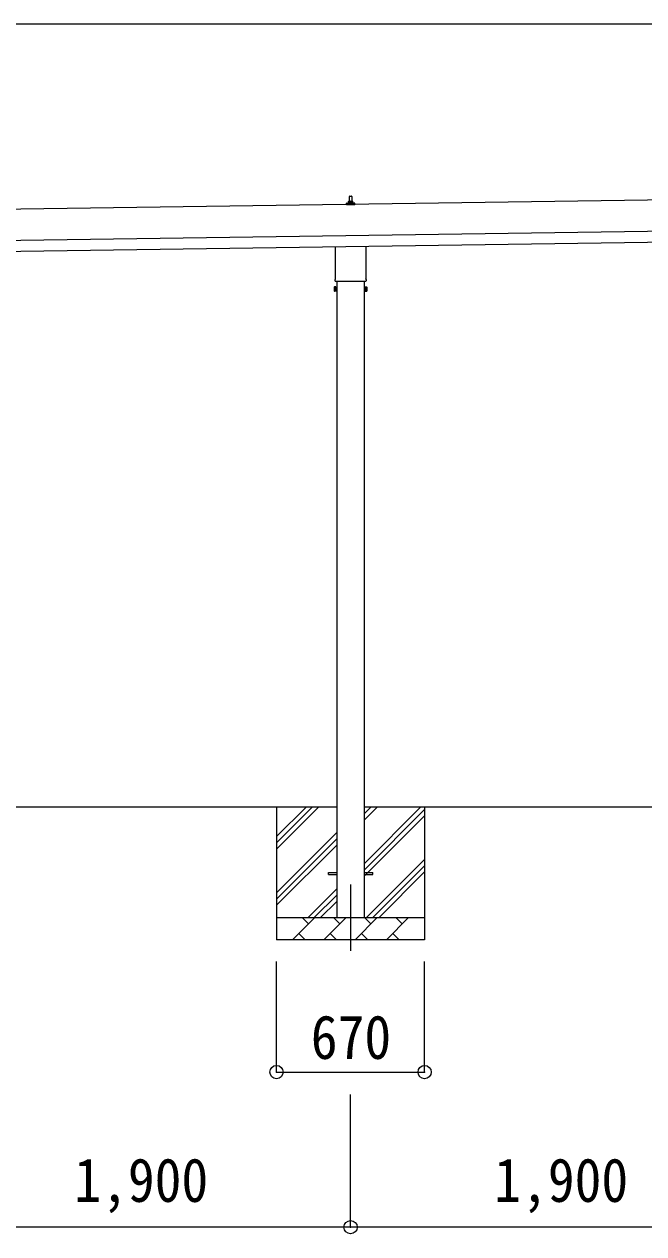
# Model space of a CAD drawing. Units: millimetres at full size, sheet at 1:60. Extents: x -16864 to 16864, y -11640 to 11640.
# Drawn here: x 2516 to 5319, y -8692 to -3218 of the extents above; entities that cross this region are included whole.
import ezdxf
from ezdxf.enums import TextEntityAlignment as Align

# ---------------------------------------------------------------- set-up
doc = ezdxf.new("R2010")
doc.units = ezdxf.units.MM
doc.header["$LTSCALE"] = 60
doc.header["$PDMODE"] = 32
doc.header["$PDSIZE"] = 60
doc.linetypes.add('CHAIN1', pattern=[8, 5, -1, 1, -1])
for name, color, linetype, lineweight in [('0-1_Defpoints', 7, 'CHAIN1', 9), ('0-2_TEXT1', 4, 'Continuous', 9), ('0-3_SHAPE', 7, 'Continuous', 9), ('0-8_TABLE1', 6, 'Continuous', 9)]:
    doc.layers.add(name, color=color, linetype=linetype, lineweight=lineweight)
doc.styles.add('ＭＳ ゴシック', font='')
doc.styles.get('ＭＳ ゴシック').set_extended_font_data('MS Gothic')

msp = doc.modelspace()

# ---------------------------------------------------------------- linework, layer by layer
at = {"layer": '0-1_Defpoints'}
msp.add_line((3992.3, -7110.97), (3992.3, -7459.97), dxfattribs=at)
at = {"layer": '0-2_TEXT1'}
for p, q in [((6832.37, -3993.27), (1201.9, -4073.71)), ((3974.36, -4036.49), (3974.36, -4028.78)), ((4010.86, -4036.49), (3974.36, -4036.49)), ((3974.74, -4027.99), (4010.47, -4027.99)), ((3975.12, -4027.81), (3981.84, -4026.18)), ((3982.22, -4025.99), (4002.99, -4025.99)), ((3982.61, -4025.21), (3982.61, -4020.99)), ((3983.61, -4020.99), (4001.61, -4020.99)), ((3986.61, -4020.99), (3987.33, -3997.47)), ((3988.33, -3996.49), (3996.88, -3996.49)), ((3997.88, -3997.47), (3998.61, -4020.99)), ((4002.61, -4025.21), (4002.61, -4020.99)), ((4010.09, -4027.81), (4003.37, -4026.18)), ((4010.86, -4036.49), (4010.86, -4028.78)), ((1203.9, -4213.69), (6834.37, -4133.26)), ((1204.62, -4263.69), (6835.08, -4183.25)), ((3924, -4370.48), (3924, -4224.84)), ((4060.6, -4222.89), (4060.6, -4370.48)), ((3922.3, -4379.25), (3922.3, -4373.75)), ((4062.3, -4373.75), (4062.3, -4379.25)), ((3918.3, -4408.75), (3919.06, -4407.44)), ((3918.3, -4408.75), (3918.3, -4425.75)), ((3918.3, -4425.75), (3919.06, -4427.07)), ((3925.3, -4412.35), (3919.06, -4412.35)), ((3925.3, -4422.16), (3919.06, -4422.16)), ((3925.3, -4427.07), (3919.06, -4427.07)), ((4060.24, -4382.75), (3924.36, -4382.75)), ((3927.8, -4426.45), (3925.3, -4426.45)), ((3929.8, -4382.75), (3929.8, -7260.97)), ((4054.8, -7260.97), (4054.8, -4382.75)), ((4056.8, -4426.45), (4059.3, -4426.45)), ((4059.3, -4412.35), (4065.54, -4412.35)), ((4059.3, -4422.16), (4065.54, -4422.16)), ((4059.3, -4427.07), (4065.54, -4427.07)), ((4066.3, -4408.75), (4065.54, -4407.44)), ((4066.3, -4425.75), (4065.54, -4427.07)), ((4066.3, -4408.75), (4066.3, -4425.75)), ((3892.3, -7056.47), (3929.8, -7056.47)), ((3892.3, -7065.47), (3892.3, -7056.47)), ((3892.3, -7056.47), (3929.8, -7056.47)), ((3892.3, -7065.47), (3892.3, -7056.47)), ((4054.8, -7056.47), (4092.3, -7056.47)), ((4054.8, -7056.47), (4092.3, -7056.47)), ((4092.3, -7065.47), (4092.3, -7056.47)), ((4092.3, -7065.47), (4092.3, -7056.47)), ((3892.3, -7065.47), (3929.8, -7065.47)), ((3892.3, -7065.47), (3929.8, -7065.47)), ((4054.8, -7065.47), (4092.3, -7065.47)), ((4054.8, -7065.47), (4092.3, -7065.47))]:
    msp.add_line(p, q, dxfattribs=at)
for points in [[(3925.3, -4427.07), (3925.3, -4407.44), (3919.06, -4407.44)], [(3925.3, -4426.45), (3925.3, -4408.05), (3927.8, -4408.05)], [(4059.3, -4426.45), (4059.3, -4408.05), (4056.8, -4408.05)], [(4059.3, -4427.07), (4059.3, -4407.44), (4065.54, -4407.44)]]:
    msp.add_lwpolyline(points, dxfattribs=at)
for points in [[(3927.8, -4427.75), (3927.8, -4406.75), (3929.8, -4406.75), (3929.8, -4427.75)], [(4056.8, -4427.75), (4056.8, -4406.75), (4054.8, -4406.75), (4054.8, -4427.75)]]:
    msp.add_lwpolyline(points, close=True, dxfattribs=at)
for centre, radius, start, end in [((3975.36, -4028.78), 1, 103.62699, 180), ((3981.61, -4025.21), 1, 283.62699, 0), ((3986.69, -4021.63), 4.13, 90, 171.17633), ((3983.61, -4021.99), 1, 90, 180), ((3988.33, -3997.49), 1, 90, 178.60509), ((3995.94, -4020.99), 4.83, 133.60282, 180), ((3989.27, -4020.99), 4.83, 0, 46.39718), ((3996.88, -3997.49), 1, 1.39491, 90), ((3998.52, -4021.63), 4.13, 8.82367, 90), ((4001.61, -4021.99), 1, 0, 90), ((4003.61, -4025.21), 1, 180, 256.37301), ((4009.86, -4028.78), 1, 0, 76.37301), ((3926.3, -4373.75), 4, 125.09963, 180), ((4058.3, -4373.75), 4, 0, 54.90037), ((3922.64, -4409.89), 4.34, 145.61575, 214.38425), ((3934.54, -4417.25), 16.24, 162.41205, 197.58795), ((3922.64, -4424.61), 4.34, 145.61575, 214.38425), ((3926.3, -4379.25), 4, 180, 194.47751), ((3926.3, -4379.25), 4, 194.47751, 241.04498), ((4058.3, -4379.25), 4, 298.95502, 345.52249), ((4058.3, -4379.25), 4, 345.52249, 0), ((4061.95, -4409.89), 4.34, 325.61575, 34.38425), ((4050.06, -4417.25), 16.24, 342.41205, 17.58795), ((4061.95, -4424.61), 4.34, 325.61575, 34.38425)]:
    msp.add_arc(centre, radius, start, end, dxfattribs=at)
at = {"layer": '0-3_SHAPE'}
for p, q in [((3929.8, -6760.97), (2154.8, -6760.97)), ((3657.3, -6760.97), (3657.3, -7360.97)), ((3657.3, -6894.45), (3790.78, -6760.97)), ((3657.3, -6922.73), (3819.07, -6760.97)), ((3657.3, -6951.02), (3847.35, -6760.97)), ((5829.8, -6760.97), (4054.8, -6760.97)), ((4054.8, -6789.79), (4083.62, -6760.97)), ((4054.8, -6818.08), (4111.91, -6760.97)), ((4054.8, -7016.07), (4307.3, -6763.57)), ((4054.8, -7044.35), (4327.3, -6771.85)), ((4327.3, -6760.97), (4327.3, -7360.97)), ((4054.8, -7072.63), (4327.3, -6800.13)), ((3657.3, -7149.01), (3929.8, -6876.51)), ((3657.3, -7177.29), (3929.8, -6904.79)), ((3657.3, -7205.58), (3929.8, -6933.08)), ((4064.46, -7260.97), (4327.3, -6998.12)), ((4092.74, -7260.97), (4327.3, -7026.41)), ((4121.03, -7260.97), (4327.3, -7054.69)), ((3799.9, -7260.97), (3929.8, -7131.07)), ((3828.18, -7260.97), (3929.8, -7159.35)), ((3856.47, -7260.97), (3929.8, -7187.63)), ((3657.3, -7260.97), (4327.3, -7260.97)), ((3730.17, -7360.97), (3830.17, -7260.97)), ((3801.61, -7289.52), (3773.06, -7260.97)), ((3871.59, -7360.97), (3971.59, -7260.97)), ((3943.04, -7289.52), (3914.48, -7260.97)), ((4013.01, -7360.97), (4113.01, -7260.97)), ((4084.46, -7289.52), (4055.9, -7260.97)), ((4154.43, -7360.97), (4254.43, -7260.97)), ((4225.88, -7289.52), (4197.32, -7260.97)), ((3758.72, -7332.41), (3787.27, -7360.97)), ((3900.14, -7332.41), (3928.7, -7360.97)), ((4041.56, -7332.41), (4070.12, -7360.97)), ((4182.98, -7332.41), (4211.54, -7360.97)), ((4327.3, -7360.97), (3657.3, -7360.97))]:
    msp.add_line(p, q, dxfattribs=at)
at = {"layer": '0-8_TABLE1'}
for p, q in [((12518.3, -3218.33), (1169.3, -3218.33)), ((3657.3, -7959.97), (3657.3, -7459.97)), ((4327.3, -7959.97), (4327.3, -7459.97)), ((3657.3, -7959.97), (4327.3, -7959.97)), ((3992.3, -8661.97), (3992.3, -8061.97)), ((3992.3, -8661.97), (2092.3, -8661.97)), ((5892.3, -8661.97), (3992.3, -8661.97))]:
    msp.add_line(p, q, dxfattribs=at)
for p in [(3657.3, -7959.97), (4327.3, -7959.97), (3992.3, -8661.97)]:
    msp.add_point(p, dxfattribs=at)

# ---------------------------------------------------------------- texts
at = {"layer": '0-8_TABLE1', "color": 7, "style": 'ＭＳ ゴシック', "width": 0.9}
for s, p in [('670', (3812.3, -7959.97)), ('1,900', (2742.3, -8606.97)), ('1,900', (4642.3, -8606.97))]:
    msp.add_text(s, height=197.9, dxfattribs=at).set_placement(p, align=Align.BOTTOM_LEFT)

doc.saveas('drawing.dxf')
